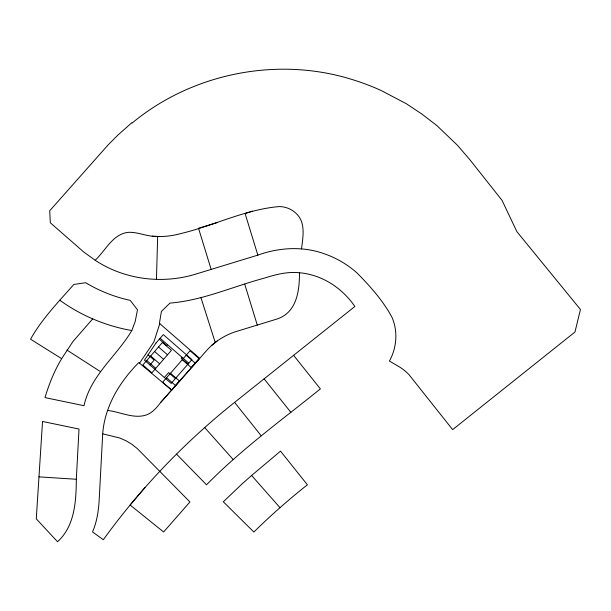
<?xml version="1.0" encoding="UTF-8"?>
<svg xmlns="http://www.w3.org/2000/svg" width="611" height="611" viewBox="0 0 611 611"><rect width="100%" height="100%" fill="white"/><g stroke="black" fill="none" stroke-linecap="round" stroke-linejoin="round"><path stroke-width="0.92" d="M156.447 279.41L157.661 236.434C147.732 236.938 138.521 232.027 128.677 232.302C112.791 233.723 105.566 250.647 95.156 260.24L83.722 251.999L50.293 222.755L49.72 210.764L108.407 144.593L117.892 135.092L131.884 122.689L132.152 123.025C192.916 72.549 279.639 55.807 354.762 80.362A229.148 229.148 0 0 1 381.211 90.543L406.3 103.71L422.025 114.15L436.995 125.683L457.471 145.296L469.783 159.608L502.066 200.377L516.837 231.584L580.45 309.494L574.974 332.01L452.644 429.632L408.904 374.551A47.406 47.406 0 0 0 398.83 366.554L389.413 361.055C396.814 347.819 398.082 331.162 391.934 317.201C382.99 300.665 370.113 286.185 356.908 272.842A96.607 96.607 0 0 0 324.792 253.955C303.193 246.019 279.296 247.379 257.842 255.131L194.909 274.37C161.686 284.321 124.14 279.525 95.156 260.24M76.322 479.268L79.018 429.037L42.533 421.468L36.278 518.854L57.526 541.728C74.886 526.056 76.154 500.997 76.322 479.268L38.982 476.863M102.701 433.863C104.695 406.284 119.71 381.783 138.804 362.544L171.653 390.07L199.682 358.367L159.41 323.318L161.411 311.427L169.957 303.094C202.577 300.482 232.783 286.567 264.128 278.188C275.515 274.576 287.407 271.444 299.459 272.758C321.959 274.675 342.282 287.995 354.854 306.485L234.593 402.389C184.904 441.967 140.545 488.242 103.32 539.727L92.528 531.914C96.813 522.069 98.508 511.277 99.142 500.615L102.701 433.863L119.771 438.011L126.126 440.806L132.045 444.388L137.444 448.734L189.945 501.952L163.611 531.99L130.112 505.014L144.937 487.578M299.459 272.758C299.55 291.363 296.656 313.275 275.92 319.354L236.022 331.574C224.749 335.111 214.507 341.702 206.633 350.508L160.746 402.389C156.882 407.392 152.75 412.601 146.609 414.854C133.679 419.367 120.474 411.753 107.643 410.508M301.536 248.967C302.873 237.19 306.073 222.702 296.19 213.491C291.699 209.13 285.589 206.625 279.334 206.564C245.385 209.428 214.43 225.436 181.612 233.379C173.837 235.548 165.749 236.77 157.661 236.434M159.799 323.654L153.888 341.9L139.537 363.163M131.808 330.528L135.199 321.523L137.49 309.777L130.181 300.345C114.494 296.984 99.417 290.966 85.655 282.725L73.839 284.443C58.48 301.91 42.006 318.766 30.55 339.197L61.658 358.672C54.356 370.808 49.048 384.052 44.993 397.593L84.005 405.712C90.657 375.177 116.732 356.114 131.808 330.528C105.909 326.06 81.141 315.574 59.794 300.253M61.658 358.672L72.953 341.534L92.719 318.85M149.939 364.966L154.193 360.078L148.091 354.762M167.567 344.703L166.734 345.666L159.318 339.212M164.351 377.499L168.605 372.611L175.41 378.537M181.979 357.244L181.139 358.206L187.951 364.125M182.238 359.726L190.074 350.722L199.079 358.558L191.243 367.562L182.238 359.726L170.515 373.252M171.653 390.078L179.489 381.065L170.484 373.229L162.648 382.234L171.653 390.078L160.746 402.389M176.548 454.156L206.533 484.79C241.406 449.322 281.755 420.017 320.378 388.901L293.608 355.335M251.617 475.473L280.525 451.124L307.386 484.79C288.743 499.607 270.81 515.31 253.855 532.036L223.32 501.784L242.567 483.446L251.617 475.473L280.029 507.71M211.597 345.475L217.088 341.007M252.427 211.146L245.095 213.537L257.842 255.131M217.424 222.511L198.514 228.247L211.146 269.405M152.246 236.144L159.647 236.526M66.958 350.08L100.433 371.618M186.156 355.22L195.161 363.056M160.151 338.257L188.784 363.171M158.509 346.987L167.513 354.823M154.591 351.485L163.595 359.321M150.673 355.992L159.677 363.828M146.755 360.498L155.759 368.334M166.566 377.735L175.571 385.572M204.654 427.532L233.226 459.594M264.105 378.851L290.867 412.326M234.593 402.389L261.233 435.819M200.904 297.504L215.255 342.511M244.713 284.115L257.269 325.06M156.057 342.962L144.433 360.169L171.156 383.425L191.938 359.543L163.313 334.622L156.057 342.962M162.427 342.481L142.837 364.996L151.841 372.832L171.431 350.317L162.427 342.481"/></g></svg>
